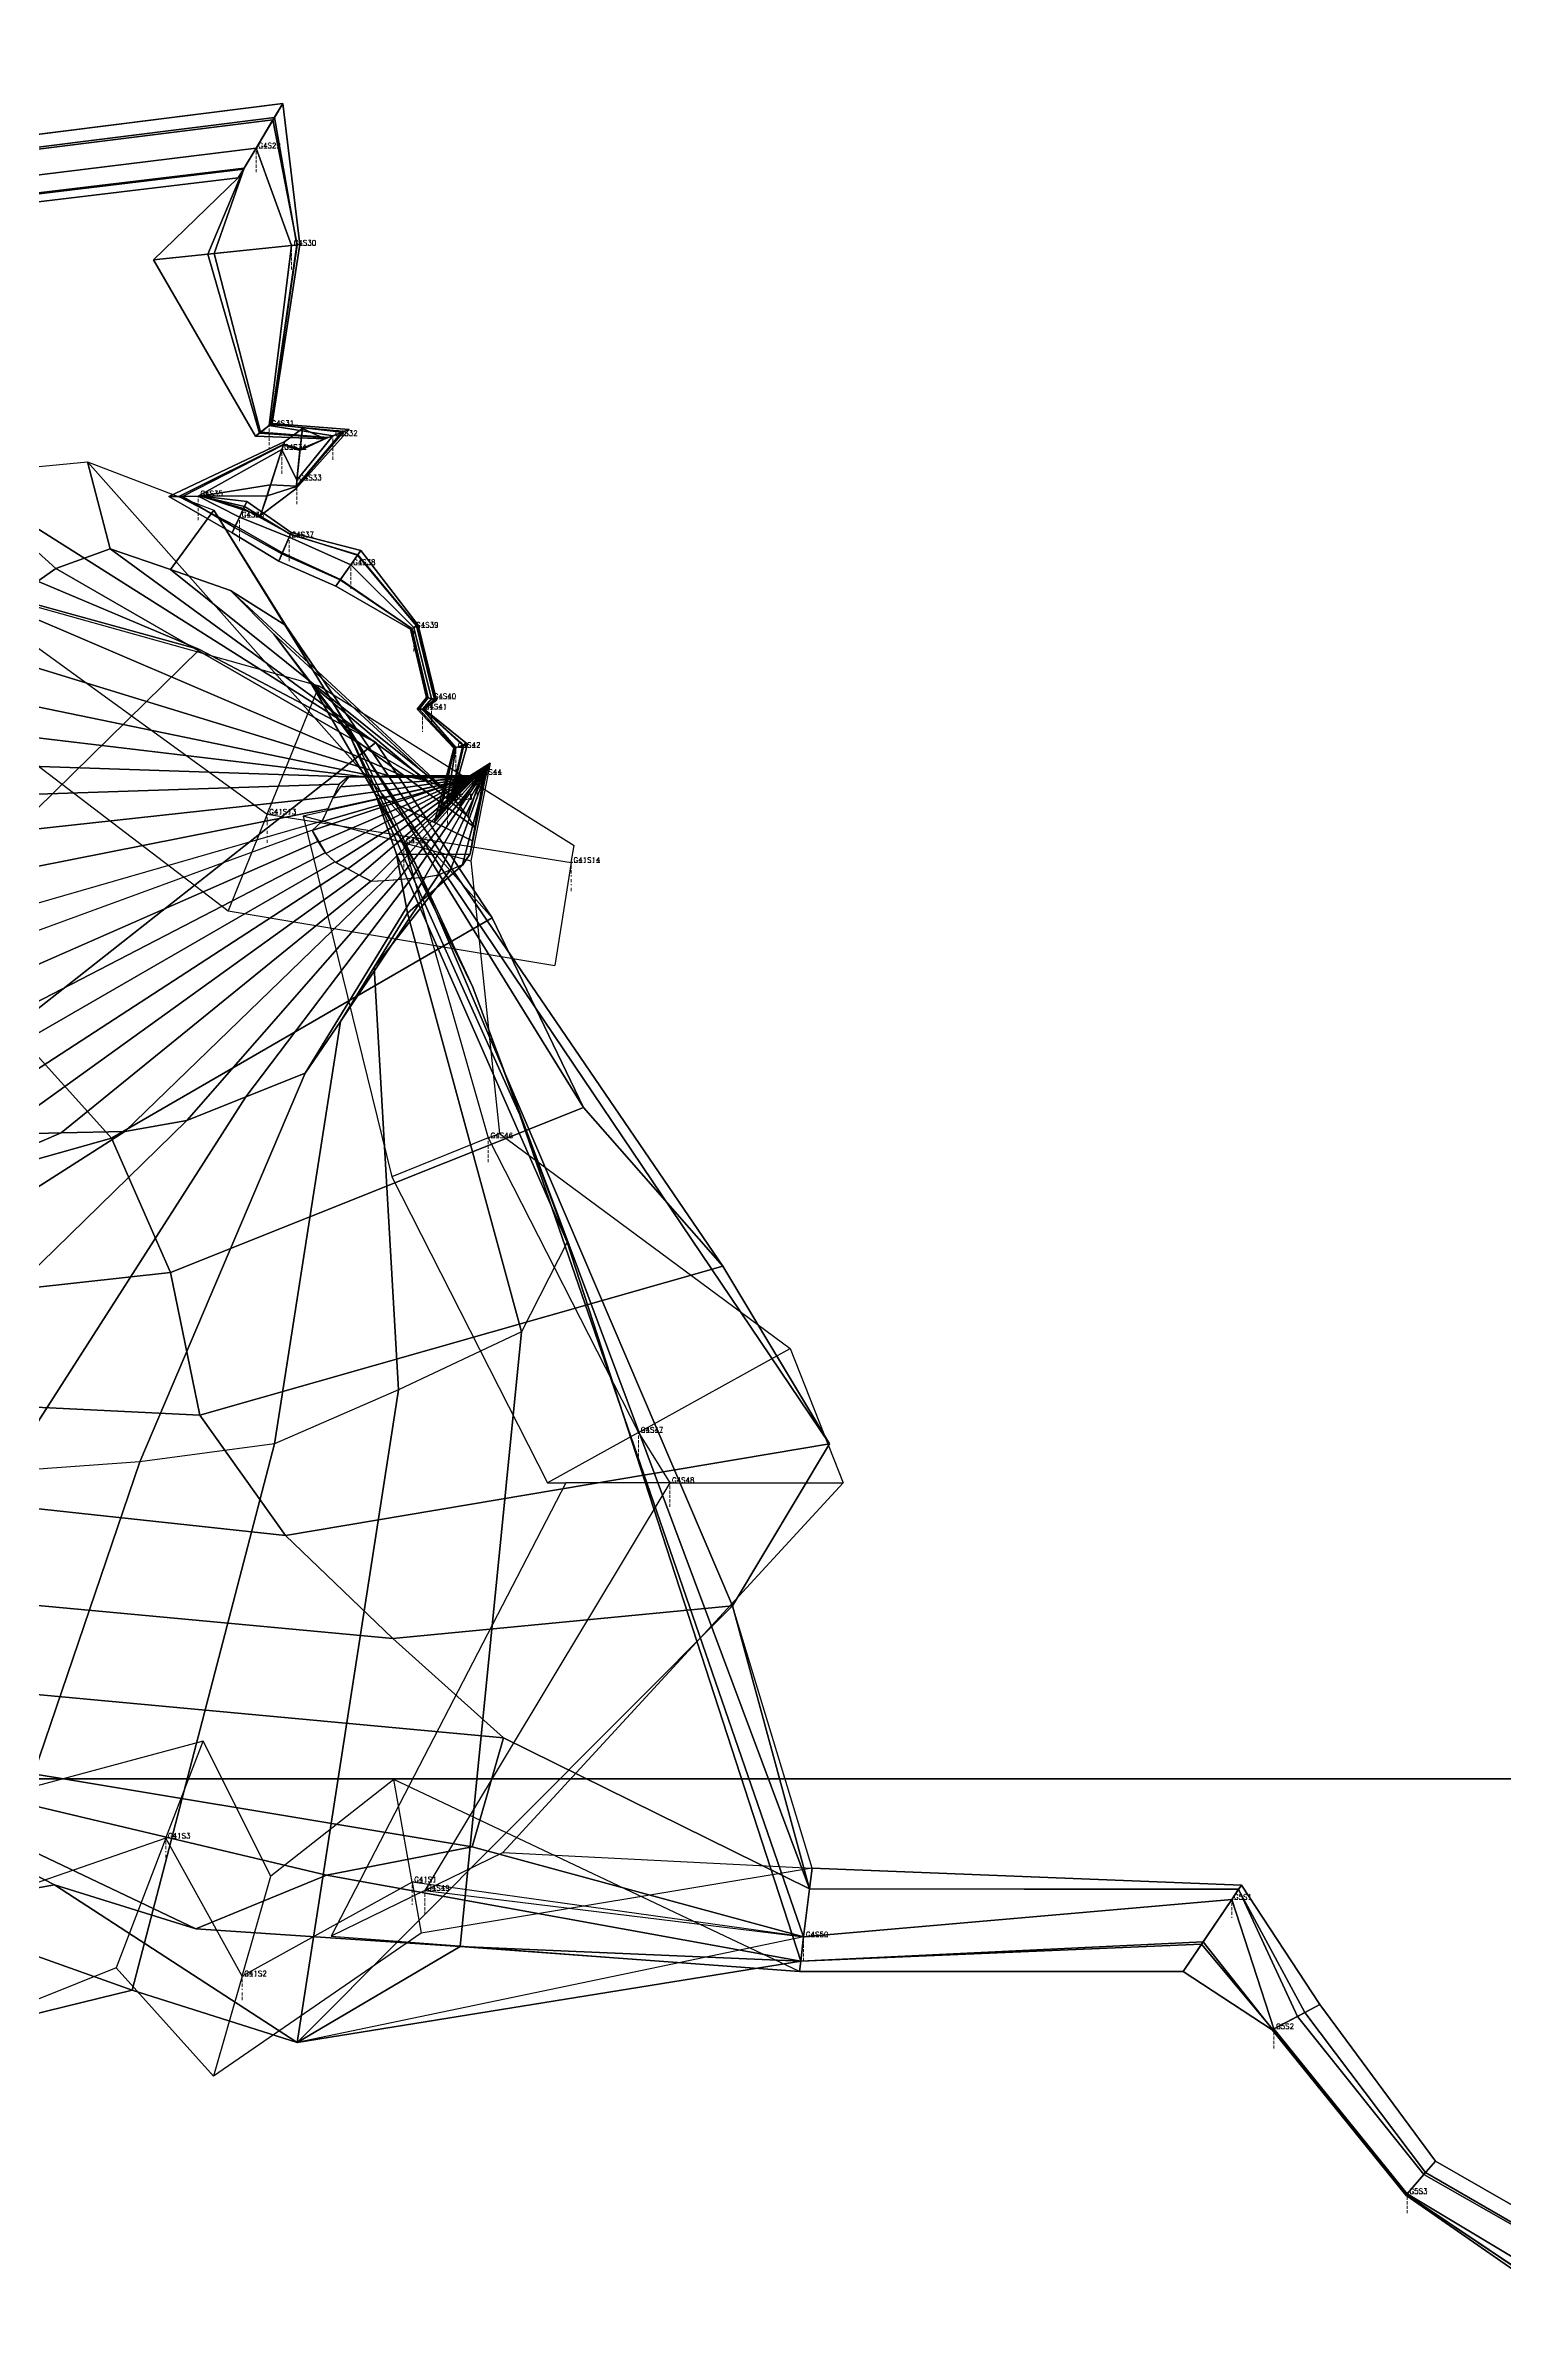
# Model space of a CAD drawing. Extents: x 34233638 to 35010029, y 7400000 to 8016345.
# Drawn here: x 34805228 to 34813638, y 7496798 to 7509992 of the extents above; entities that cross this region are included whole.
import ezdxf

# ---------------------------------------------------------------- set-up
doc = ezdxf.new("R2010")
doc.units = 0
doc.header["$LTSCALE"] = 6
doc.header["$MEASUREMENT"] = 0
doc.layers.get('0').update_dxf_attribs({"linetype": 'CONTINUOUS'})
for name, color, linetype in [('T-3DF1', 245, 'CONTINUOUS'), ('T-3DF2', 243, 'CONTINUOUS'), ('T-3DF3', 241, 'CONTINUOUS'), ('T-3DF4', 243, 'CONTINUOUS'), ('T-3DF5', 245, 'CONTINUOUS'), ('T-3DF6', 247, 'CONTINUOUS'), ('T-3DF7', 249, 'CONTINUOUS'), ('T-3DF8', 247, 'CONTINUOUS'), ('V-FIL', 41, 'CONTINUOUS'), ('V-PROFIL-C', 65, 'CONTINUOUS'), ('V-PROFIL-P', 65, 'CONTINUOUS'), ('V-STATION', 7, 'CONTINUOUS'), ('V-STATION-C1', 7, 'CONTINUOUS'), ('V-STATION-C2', 7, 'CONTINUOUS'), ('X-BOITE-PL', 248, 'CONTINUOUS'), ('X-CONTOUR', 7, 'CONTINUOUS'), ('X-CUBE', 188, 'CONTINUOUS')]:
    doc.layers.add(name, color=color, linetype=linetype)
doc.styles.add('SIMPLEX', font='simplex')

# ---------------------------------------------------------------- blocks, each defined once
blk = doc.blocks.new('CUBEX')
at = {"layer": 'X-CUBE'}
for points in [[(0, 0, 50000), (50000, 0, 50000), (50000, 50000, 50000), (0, 50000, 50000)], [(0, 0, 0), (50000, 0, 0), (50000, 50000, 0), (0, 50000, 0)]]:
    blk.add_polyline3d(points, close=True, dxfattribs=at)
for points in [[(0, 50000, 0), (0, 50000, 50000), (50000, 50000, 50000), (50000, 50000, 0)], [(0, 0, 0), (0, 0, 50000), (50000, 0, 50000), (50000, 0, 0)]]:
    blk.add_polyline3d(points, dxfattribs=at)
blk = doc.blocks.new('CUBE1')
at = {"layer": 'X-CUBE'}
for p in [(300000, 100000, -50000), (300000, 100000, -100000), (300000, 50000, -50000), (300000, 50000, -100000)]:
    blk.add_blockref('CUBEX', p, dxfattribs=at)
blk = doc.blocks.new('BOITE1')
at = {"layer": 'X-BOITE-PL'}
blk.add_polyline3d([(0, 100000, -100000), (500000, 100000, -100000)], dxfattribs=at)
blk = doc.blocks.new('TUBE')
at = {"layer": 'T-3DF1'}
blk.add_3dface([(-49, -87), (-34, -61, 49), (-234, -204, 276), (-243, -213, 201)], dxfattribs=at)
at = {"layer": 'T-3DF2'}
blk.add_3dface([(-34, -61, 49), (0, 0, 70), (-168, -146, 330), (-234, -204, 276)], dxfattribs=at)
at = {"layer": 'T-3DF3'}
blk.add_3dface([(0, 0, 70), (48, 87, 46), (-148, -128, 263), (-168, -146, 330)], dxfattribs=at)
at = {"layer": 'T-3DF4'}
blk.add_3dface([(48, 87, 46), (73, 131), (-146, -126, 201), (-148, -128, 263)], dxfattribs=at)
at = {"layer": 'T-3DF5'}
blk.add_3dface([(73, 131), (39, 70, -6), (-154, -133, 195), (-146, -126, 201)], dxfattribs=at)
at = {"layer": 'T-3DF6'}
blk.add_3dface([(39, 70, -6), (0, 0, -10), (-168, -146, 191), (-154, -133, 195)], dxfattribs=at)
at = {"layer": 'T-3DF7'}
blk.add_3dface([(0, 0, -10), (-27, -48, -6), (-209, -183, 195), (-168, -146, 191)], dxfattribs=at)
at = {"layer": 'T-3DF8'}
blk.add_3dface([(-27, -48, -6), (-49, -87), (-243, -213, 201), (-209, -183, 195)], dxfattribs=at)
blk = doc.blocks.new('S6')
at = {"layer": 'T-3DF2'}
blk.add_3dface([(2087, -6281, 3118), (2102, -6162, 2907), (1642, -4650, 2902), (2087, -6281, 3118)], dxfattribs=at)
at = {"layer": 'T-3DF5'}
for points in [[(73, -6614, 2902), (2029, -6757, 2907), (2036, -6698, 2700), (-868, -7168, 2902)], [(73, -6614, 2902), (2036, -6698, 3115), (2029, -6757, 2907), (73, -6614, 2902)]]:
    blk.add_3dface(points, dxfattribs=at)
at = {"layer": 'T-3DF7'}
for points in [[(2053, -6559, 2607), (-868, -7168, 2902), (1642, -4650, 2902), (2087, -6281, 2697)], [(2036, -6698, 2700), (2053, -6559, 2607), (-868, -7168, 2902), (2036, -6698, 2700)]]:
    blk.add_3dface(points, dxfattribs=at)
at = {"layer": 'T-3DF8'}
blk.add_3dface([(1642, -4650, 2902), (2087, -6281, 2697), (2102, -6162, 2907), (1642, -4650, 2902)], dxfattribs=at)
at = {"layer": 'T-3DF7', "rotation": 179.077230818823}
blk.add_blockref('TUBE', (0, 0), dxfattribs=at)
at = {"layer": 'T-3DF3'}
mesh = blk.add_polymesh((2, 32), dxfattribs=dict(at, n_close=True))
for k, corner in enumerate([(-9483, -3035, 5149), (-9926, -3237, 5149), (-9941, -3781, 5149), (-9511, -4186, 5149), (-8968, -4185, 5149), (-8388, -4149, 5149), (-7805, -4242, 5149), (-7221, -4335, 5149), (-6638, -4427, 5149), (-6072, -4591, 5149), (-5512, -4780, 5149), (-4953, -4970, 5149), (-4394, -5162, 5149), (-3843, -5375, 5149), (-3292, -5588, 5149), (-2783, -5553, 5149), (-2682, -5132, 5149), (-2901, -4598, 5149), (-3017, -4019, 5149), (-3205, -3464, 5149), (-3463, -2933, 5149), (-3814, -2482, 5149), (-4306, -2155, 5149), (-4797, -1827, 5149), (-5334, -1613, 5149), (-5917, -1517, 5149), (-6500, -1422, 5149), (-7047, -1555, 5149), (-7573, -1824, 5149), (-8099, -2093, 5149), (-8511, -2509, 5149), (-8900, -2953, 5149), (-10042, -2484, 4319), (-10344, -3280, 4319), (-9743, -4556, 4154), (-9551, -4669, 4319), (-8724, -4777, 4319), (-7874, -4724, 4319), (-7025, -4821, 4319), (-6193, -5026, 4319), (-5361, -5231, 4319), (-4627, -5652, 4319), (-3898, -6093, 4319), (-3102, -6409, 4319), (-2266, -6258, 4319), (-1452, -6512, 4319), (-699, -6203, 4319), (142, -6039, 4319), (322, -5410, 4319), (-315, -4838, 4319), (-934, -4245, 4319), (-1429, -3550, 4319), (-1598, -2727, 4319), (-1937, -1953, 4319), (-2507, -1321, 4319), (-3208, -879, 4319), (-4037, -665, 4319), (-4867, -451, 4319), (-5702, -297, 4319), (-6556, -356, 4319), (-7245, -803, 4319), (-8006, -1182, 4319), (-8839, -1379, 4319), (-9565, -1824, 4319)]):
    mesh.set_mesh_vertex(divmod(k, 32), corner)
at = {"layer": 'T-3DF5'}
mesh = blk.add_polymesh((2, 32), dxfattribs=dict(at, n_close=True))
for k, corner in enumerate([(-10745, -2165, 2902), (-10733, -2883, 2902), (-10832, -4053, 2902), (-10579, -4758, 2899), (-9417, -5110, 2902), (-8464, -5275, 2902), (-7303, -5168, 2902), (-6164, -5596, 2902), (-5141, -6237, 2902), (-4030, -6734, 2902), (-2902, -7130, 2902), (-1819, -6865, 2902), (-868, -7168, 2902), (73, -6614, 2902), (2036, -6698, 3115), (2053, -6559, 3207), (2087, -6281, 3118), (1642, -4650, 2902), (2203, -3716, 2902), (1587, -2692, 2902), (784, -1777, 2902), (258, -682, 2902), (-413, 328, 2902), (-1430, 864, 2902), (-2603, 1188, 2902), (-3815, 1117, 2902), (-5031, 1108, 2902), (-6217, 1291, 2902), (-7017, 581, 2902), (-7531, -517, 2902), (-8553, -1111, 2902), (-9670, -1595, 2902), (-9001, -2128, 1614), (-8568, -2485, 1614), (-7785, -2494, 1614), (-7001, -2504, 1614), (-6219, -2520, 1614), (-5472, -2760, 1614), (-4726, -2999, 1614), (-3993, -3276, 1614), (-3269, -3575, 1614), (-2545, -3875, 1614), (-1775, -3819, 1614), (-998, -3716, 1614), (-282, -3404, 1614), (427, -3070, 1614), (689, -2553, 1614), (417, -1818, 1614), (146, -1082, 1614), (-184, -372, 1614), (-527, 332, 1614), (-932, 1003, 1614), (-1348, 1667, 1614), (-2077, 1946, 1614), (-2857, 1871, 1614), (-3637, 1795, 1614), (-4397, 1641, 1614), (-5114, 1325, 1614), (-5832, 1010, 1614), (-6217, 337, 1614), (-6727, -222, 1614), (-7394, -634, 1614), (-8061, -1046, 1614), (-8728, -1457, 1614)]):
    mesh.set_mesh_vertex(divmod(k, 32), corner)
mesh = blk.add_polymesh((2, 32), dxfattribs=dict(at, n_close=True))
for k, corner in enumerate([(-10042, -2484, 4319), (-10344, -3280, 4319), (-9743, -4556, 4154), (-9551, -4669, 4319), (-8724, -4777, 4319), (-7874, -4724, 4319), (-7025, -4821, 4319), (-6193, -5026, 4319), (-5361, -5231, 4319), (-4627, -5652, 4319), (-3898, -6093, 4319), (-3102, -6409, 4319), (-2266, -6258, 4319), (-1452, -6512, 4319), (-699, -6203, 4319), (142, -6039, 4319), (322, -5410, 4319), (-315, -4838, 4319), (-934, -4245, 4319), (-1429, -3550, 4319), (-1598, -2727, 4319), (-1937, -1953, 4319), (-2507, -1321, 4319), (-3208, -879, 4319), (-4037, -665, 4319), (-4867, -451, 4319), (-5702, -297, 4319), (-6556, -356, 4319), (-7245, -803, 4319), (-8006, -1182, 4319), (-8839, -1379, 4319), (-9565, -1824, 4319), (-10745, -2165, 2902), (-10733, -2883, 2902), (-10832, -4053, 2902), (-10579, -4758, 2899), (-9417, -5110, 2902), (-8464, -5275, 2902), (-7303, -5168, 2902), (-6164, -5596, 2902), (-5141, -6237, 2902), (-4030, -6734, 2902), (-2902, -7130, 2902), (-1819, -6865, 2902), (-868, -7168, 2902), (73, -6614, 2902), (2036, -6698, 3115), (2053, -6559, 3207), (2087, -6281, 3118), (1642, -4650, 2902), (2203, -3716, 2902), (1587, -2692, 2902), (784, -1777, 2902), (258, -682, 2902), (-413, 328, 2902), (-1430, 864, 2902), (-2603, 1188, 2902), (-3815, 1117, 2902), (-5031, 1108, 2902), (-6217, 1291, 2902), (-7017, 581, 2902), (-7531, -517, 2902), (-8553, -1111, 2902), (-9670, -1595, 2902)]):
    mesh.set_mesh_vertex(divmod(k, 32), corner)
at = {"layer": 'T-3DF7'}
mesh = blk.add_polymesh((2, 32), dxfattribs=dict(at, n_close=True))
for k, corner in enumerate([(-783, -177, 460), (-748, -242, 460), (-705, -308, 460), (-650, -360, 460), (-581, -397, 460), (-512, -434, 460), (-443, -471, 460), (-365, -468, 460), (-287, -461, 460), (-208, -454, 460), (-130, -448, 460), (-53, -435, 460), (19, -405, 460), (92, -374, 460), (130, -317, 460), (144, -239, 460), (158, -162, 460), (119, -98, 460), (70, -37, 460), (21, 25, 460), (-37, 74, 460), (-110, 104, 460), (-182, 134, 460), (-260, 136, 460), (-339, 135, 460), (-417, 133, 460), (-496, 132, 460), (-574, 131, 460), (-626, 88, 460), (-658, 17, 460), (-690, -55, 460), (-723, -126, 460), (-4208, -1430, 1127), (-4000, -1670, 1127), (-3688, -1851, 1127), (-3325, -1903, 1127), (-2961, -1941, 1127), (-2594, -1932, 1127), (-2227, -1923, 1127), (-1860, -1914, 1127), (-1504, -1851, 1127), (-1163, -1715, 1127), (-822, -1579, 1127), (-618, -1281, 1127), (-424, -968, 1127), (-231, -656, 1127), (-295, -316, 1127), (-416, 31, 1127), (-562, 364, 1127), (-781, 658, 1127), (-1001, 952, 1127), (-1251, 1205, 1127), (-1598, 1325, 1127), (-1945, 1444, 1127), (-2259, 1332, 1127), (-2559, 1120, 1127), (-2859, 908, 1127), (-3159, 697, 1127), (-3459, 485, 1127), (-3727, 236, 1127), (-3987, -23, 1127), (-4067, -357, 1127), (-4067, -724, 1127), (-4067, -1091, 1127)]):
    mesh.set_mesh_vertex(divmod(k, 32), corner)
at = {"layer": 'T-3DF8'}
mesh = blk.add_polymesh((2, 32), dxfattribs=dict(at, n_close=True))
for k, corner in enumerate([(-4208, -1430, 1127), (-4000, -1670, 1127), (-3688, -1851, 1127), (-3325, -1903, 1127), (-2961, -1941, 1127), (-2594, -1932, 1127), (-2227, -1923, 1127), (-1860, -1914, 1127), (-1504, -1851, 1127), (-1163, -1715, 1127), (-822, -1579, 1127), (-618, -1281, 1127), (-424, -968, 1127), (-231, -656, 1127), (-295, -316, 1127), (-416, 31, 1127), (-562, 364, 1127), (-781, 658, 1127), (-1001, 952, 1127), (-1251, 1205, 1127), (-1598, 1325, 1127), (-1945, 1444, 1127), (-2259, 1332, 1127), (-2559, 1120, 1127), (-2859, 908, 1127), (-3159, 697, 1127), (-3459, 485, 1127), (-3727, 236, 1127), (-3987, -23, 1127), (-4067, -357, 1127), (-4067, -724, 1127), (-4067, -1091, 1127), (-9001, -2128, 1614), (-8568, -2485, 1614), (-7785, -2494, 1614), (-7001, -2504, 1614), (-6219, -2520, 1614), (-5472, -2760, 1614), (-4726, -2999, 1614), (-3993, -3276, 1614), (-3269, -3575, 1614), (-2545, -3875, 1614), (-1775, -3819, 1614), (-998, -3716, 1614), (-282, -3404, 1614), (427, -3070, 1614), (689, -2553, 1614), (417, -1818, 1614), (146, -1082, 1614), (-184, -372, 1614), (-527, 332, 1614), (-932, 1003, 1614), (-1348, 1667, 1614), (-2077, 1946, 1614), (-2857, 1871, 1614), (-3637, 1795, 1614), (-4397, 1641, 1614), (-5114, 1325, 1614), (-5832, 1010, 1614), (-6217, 337, 1614), (-6727, -222, 1614), (-7394, -634, 1614), (-8061, -1046, 1614), (-8728, -1457, 1614)]):
    mesh.set_mesh_vertex(divmod(k, 32), corner)
mesh = blk.add_polymesh((2, 32), dxfattribs=dict(at, n_close=True))
for k, corner in enumerate([(180, 151, 322), (189, 159, 315), (198, 167, 308), (207, 174, 301), (216, 182, 293), (225, 190, 286), (233, 198, 279), (238, 202, 267), (240, 203, 254), (241, 205, 240), (243, 206, 226), (245, 208, 212), (245, 207, 200), (234, 198, 199), (224, 189, 197), (213, 180, 195), (203, 171, 194), (192, 162, 193), (182, 153, 192), (171, 144, 191), (161, 135, 193), (151, 126, 198), (148, 124, 210), (149, 124, 224), (149, 125, 238), (150, 125, 251), (151, 126, 265), (155, 130, 278), (159, 133, 291), (163, 136, 304), (167, 140, 317), (171, 143, 330), (-38, 74, 460), (21, 25, 460), (69, -35, 460), (117, -96, 460), (157, -162, 460), (144, -237, 460), (131, -313, 460), (87, -376, 460), (16, -406, 460), (-55, -435, 460), (-131, -448, 460), (-208, -454, 460), (-285, -461, 460), (-362, -467, 460), (-439, -471, 460), (-508, -437, 460), (-576, -400, 460), (-644, -364, 460), (-701, -312, 460), (-741, -247, 460), (-781, -180, 460), (-727, -130, 460), (-693, -61, 460), (-661, 9, 460), (-617, 73, 460), (-569, 131, 460), (-492, 132, 460), (-415, 133, 460), (-338, 135, 460), (-261, 136, 460), (-185, 120, 460), (-110, 104, 460)]):
    mesh.set_mesh_vertex(divmod(k, 32), corner)

msp = doc.modelspace()

# ---------------------------------------------------------------- linework, layer by layer
at = {"layer": 'T-3DF1'}
for points in [[(34804610, 7509409, -28436), (34804678, 7509345, -28296), (34806547, 7509579, -28010), (34806595, 7509659, -28150)], [(34806595, 7509659, -28150), (34806547, 7509579, -28010), (34806675, 7508844, -28070), (34806694, 7508846, -28191)], [(34806694, 7508846, -28191), (34806675, 7508844, -28070), (34806526, 7507809, -27599), (34806533, 7507814, -27658)], [(34806533, 7507814, -27658), (34806526, 7507809, -27599), (34806946, 7507768, -27392), (34806977, 7507780, -27426)], [(34806977, 7507780, -27426), (34806946, 7507768, -27392), (34806673, 7507452, -27230), (34806671, 7507438, -27265)], [(34806671, 7507438, -27265), (34806673, 7507452, -27230), (34806504, 7507398, -26767), (34806467, 7507283, -27182)], [(34806467, 7507283, -27182), (34806504, 7507398, -26767), (34806120, 7507396, -26905), (34806127, 7507396, -26912)], [(34806127, 7507396, -26912), (34806120, 7507396, -26905), (34806374, 7507335, -26352), (34806388, 7507365, -26386)], [(34806388, 7507365, -26386), (34806374, 7507335, -26352), (34806639, 7507175, -26698), (34806643, 7507186, -26811)], [(34806643, 7507186, -26811), (34806639, 7507175, -26698), (34807027, 7507058, -26518), (34807044, 7507082, -26621)], [(34807044, 7507082, -26621), (34807027, 7507058, -26518), (34807368, 7506648, -26469), (34807376, 7506652, -26503)], [(34807376, 7506652, -26503), (34807368, 7506648, -26469), (34807472, 7506222, -26101), (34807481, 7506220, -26135)], [(34807481, 7506220, -26135), (34807472, 7506222, -26101), (34807405, 7506167, -25923), (34807410, 7506167, -25978)], [(34807410, 7506167, -25978), (34807405, 7506167, -25923), (34807639, 7505959, -25559), (34807659, 7505965, -25629)], [(34807659, 7505965, -25629), (34807639, 7505959, -25559), (34807579, 7505707, -25482), (34807595, 7505733, -25531)], [(34809647, 7499485, -22624), (34809632, 7499366, -22413), (34812106, 7499363, -22072), (34812122, 7499387, -22142)], [(34812122, 7499387, -22142), (34812106, 7499363, -22072), (34812445, 7498630, -22055), (34812574, 7498699, -22060)], [(34812574, 7498699, -22060), (34812445, 7498630, -22055), (34813174, 7497719, -22074), (34813242, 7497796, -22103)], [(34813242, 7497796, -22103), (34813174, 7497719, -22074), (34814048, 7497221, -22060), (34814053, 7497331, -22122)]]:
    msp.add_3dface(points, dxfattribs=at)
at = {"layer": 'T-3DF2'}
for points in [[(34804678, 7509345, -28296), (34804830, 7509204, -28236), (34806441, 7509402, -27950), (34806547, 7509579, -28010)], [(34806547, 7509579, -28010), (34806441, 7509402, -27950), (34806645, 7508841, -27991), (34806675, 7508844, -28070)], [(34806675, 7508844, -28070), (34806645, 7508841, -27991), (34806517, 7507802, -27558), (34806526, 7507809, -27599)], [(34806526, 7507809, -27599), (34806517, 7507802, -27558), (34806884, 7507744, -27376), (34806946, 7507768, -27392)], [(34806946, 7507768, -27392), (34806884, 7507744, -27376), (34806676, 7507488, -27215), (34806673, 7507452, -27230)], [(34806504, 7507398, -26767), (34806590, 7507664, -26582), (34806107, 7507396, -26902), (34806120, 7507396, -26905)], [(34806673, 7507452, -27230), (34806676, 7507488, -27215), (34806590, 7507664, -26582), (34806504, 7507398, -26767)], [(34806120, 7507396, -26905), (34806107, 7507396, -26902), (34806345, 7507274, -26336), (34806374, 7507335, -26352)], [(34806374, 7507335, -26352), (34806345, 7507274, -26336), (34806632, 7507159, -26611), (34806639, 7507175, -26698)], [(34806639, 7507175, -26698), (34806632, 7507159, -26611), (34806987, 7507000, -26471), (34807027, 7507058, -26518)], [(34807027, 7507058, -26518), (34806987, 7507000, -26471), (34807350, 7506638, -26453), (34807368, 7506648, -26469)], [(34807368, 7506648, -26469), (34807350, 7506638, -26453), (34807452, 7506227, -26085), (34807472, 7506222, -26101)], [(34807472, 7506222, -26101), (34807452, 7506227, -26085), (34807400, 7506167, -25878), (34807405, 7506167, -25923)], [(34807405, 7506167, -25923), (34807400, 7506167, -25878), (34807592, 7505946, -25529), (34807639, 7505959, -25559)], [(34807639, 7505959, -25559), (34807592, 7505946, -25529), (34807545, 7505647, -25461), (34807579, 7505707, -25482)], [(34809632, 7499366, -22413), (34809598, 7499088, -22324), (34812066, 7499304, -22042), (34812106, 7499363, -22072)], [(34812106, 7499363, -22072), (34812066, 7499304, -22042), (34812309, 7498558, -22050), (34812445, 7498630, -22055)], [(34812445, 7498630, -22055), (34812309, 7498558, -22050), (34813078, 7497608, -22053), (34813174, 7497719, -22074)], [(34813174, 7497719, -22074), (34813078, 7497608, -22053), (34814038, 7497031, -22022), (34814048, 7497221, -22060)]]:
    msp.add_3dface(points, dxfattribs=at)
at = {"layer": 'T-3DF3'}
for points in [[(34804830, 7509204, -28236), (34804933, 7509107, -28294), (34806368, 7509281, -28008), (34806441, 7509402, -27950)], [(34806441, 7509402, -27950), (34806368, 7509281, -28008), (34806162, 7508790, -28070), (34806645, 7508841, -27991)], [(34806645, 7508841, -27991), (34806162, 7508790, -28070), (34806460, 7507759, -27587), (34806517, 7507802, -27558)], [(34806517, 7507802, -27558), (34806460, 7507759, -27587), (34806851, 7507731, -27390), (34806884, 7507744, -27376)], [(34806884, 7507744, -27376), (34806851, 7507731, -27390), (34806694, 7507659, -27238), (34806676, 7507488, -27215)], [(34806590, 7507664, -26582), (34806599, 7507691, -26858), (34806017, 7507394, -26907), (34806107, 7507396, -26902)], [(34806676, 7507488, -27215), (34806694, 7507659, -27238), (34806599, 7507691, -26858), (34806590, 7507664, -26582)], [(34806107, 7507396, -26902), (34806017, 7507394, -26907), (34806317, 7507214, -26352), (34806345, 7507274, -26336)], [(34806345, 7507274, -26336), (34806317, 7507214, -26352), (34806590, 7507062, -26671), (34806632, 7507159, -26611)], [(34806632, 7507159, -26611), (34806590, 7507062, -26671), (34806926, 7506913, -26515), (34806987, 7507000, -26471)], [(34806987, 7507000, -26471), (34806926, 7506913, -26515), (34807338, 7506632, -26471), (34807350, 7506638, -26453)], [(34807350, 7506638, -26453), (34807338, 7506632, -26471), (34807432, 7506232, -26101), (34807452, 7506227, -26085)], [(34807452, 7506227, -26085), (34807432, 7506232, -26101), (34807381, 7506167, -25916), (34807400, 7506167, -25878)], [(34807400, 7506167, -25878), (34807381, 7506167, -25916), (34807586, 7505944, -25574), (34807592, 7505946, -25529)], [(34807592, 7505946, -25529), (34807586, 7505944, -25574), (34807495, 7505561, -25484), (34807545, 7505647, -25461)], [(34809598, 7499088, -22324), (34809581, 7498949, -22416), (34811902, 7499060, -22085), (34812066, 7499304, -22042)], [(34812066, 7499304, -22042), (34811902, 7499060, -22085), (34812302, 7498554, -22053), (34812309, 7498558, -22050)], [(34812309, 7498558, -22050), (34812302, 7498554, -22053), (34813074, 7497603, -22073), (34813078, 7497608, -22053)], [(34813078, 7497608, -22053), (34813074, 7497603, -22073), (34814034, 7496960, -22051), (34814038, 7497031, -22022)]]:
    msp.add_3dface(points, dxfattribs=at)
at = {"layer": 'T-3DF4'}
for points in [[(34804933, 7509107, -28294), (34804976, 7509068, -28436), (34806337, 7509230, -28150), (34806368, 7509281, -28008)], [(34806368, 7509281, -28008), (34806337, 7509230, -28150), (34805849, 7508758, -28191), (34806162, 7508790, -28070)], [(34806162, 7508790, -28070), (34805849, 7508758, -28191), (34806437, 7507742, -27658), (34806460, 7507759, -27587)], [(34806599, 7507691, -26858), (34806606, 7507711, -27182), (34805937, 7507393, -26912), (34806017, 7507394, -26907)], [(34806460, 7507759, -27587), (34806437, 7507742, -27658), (34806837, 7507726, -27426), (34806851, 7507731, -27390)], [(34806694, 7507659, -27238), (34806708, 7507786, -27265), (34806606, 7507711, -27182), (34806599, 7507691, -26858)], [(34806851, 7507731, -27390), (34806837, 7507726, -27426), (34806708, 7507786, -27265), (34806694, 7507659, -27238)], [(34806017, 7507394, -26907), (34805937, 7507393, -26912), (34806303, 7507184, -26386), (34806317, 7507214, -26352)], [(34806317, 7507214, -26352), (34806303, 7507184, -26386), (34806573, 7507021, -26811), (34806590, 7507062, -26671)], [(34806590, 7507062, -26671), (34806573, 7507021, -26811), (34806901, 7506877, -26621), (34806926, 7506913, -26515)], [(34806926, 7506913, -26515), (34806901, 7506877, -26621), (34807332, 7506628, -26503), (34807338, 7506632, -26471)], [(34807338, 7506632, -26471), (34807332, 7506628, -26503), (34807423, 7506234, -26135), (34807432, 7506232, -26101)], [(34807432, 7506232, -26101), (34807423, 7506234, -26135), (34807370, 7506167, -25978), (34807381, 7506167, -25916)], [(34807381, 7506167, -25916), (34807370, 7506167, -25978), (34807582, 7505943, -25629), (34807586, 7505944, -25574)], [(34807586, 7505944, -25574), (34807582, 7505943, -25629), (34807470, 7505517, -25531), (34807495, 7505561, -25484)], [(34809581, 7498949, -22416), (34809574, 7498890, -22624), (34811787, 7498889, -22142), (34811902, 7499060, -22085)], [(34811902, 7499060, -22085), (34811787, 7498889, -22142), (34812300, 7498553, -22060), (34812302, 7498554, -22053)], [(34812302, 7498554, -22053), (34812300, 7498553, -22060), (34813071, 7497600, -22103), (34813074, 7497603, -22073)], [(34813074, 7497603, -22073), (34813071, 7497600, -22103), (34814033, 7496931, -22122), (34814034, 7496960, -22051)]]:
    msp.add_3dface(points, dxfattribs=at)
at = {"layer": 'T-3DF5'}
for points in [[(34804976, 7509068, -28436), (34804927, 7509113, -28504), (34806372, 7509287, -28218), (34806337, 7509230, -28150)], [(34806337, 7509230, -28150), (34806372, 7509287, -28218), (34806200, 7508794, -28246), (34805849, 7508758, -28191)], [(34805849, 7508758, -28191), (34806200, 7508794, -28246), (34806467, 7507765, -27677), (34806437, 7507742, -27658)], [(34806606, 7507711, -27182), (34806601, 7507696, -27202), (34805996, 7507394, -26957), (34805937, 7507393, -26912)], [(34806437, 7507742, -27658), (34806467, 7507765, -27677), (34806856, 7507733, -27432), (34806837, 7507726, -27426)], [(34806708, 7507786, -27265), (34806695, 7507667, -27307), (34806601, 7507696, -27202), (34806606, 7507711, -27182)], [(34806837, 7507726, -27426), (34806856, 7507733, -27432), (34806695, 7507667, -27307), (34806708, 7507786, -27265)], [(34805937, 7507393, -26912), (34805996, 7507394, -26957), (34806322, 7507225, -26392), (34806303, 7507184, -26386)], [(34806303, 7507184, -26386), (34806322, 7507225, -26392), (34806594, 7507069, -26851), (34806573, 7507021, -26811)], [(34806573, 7507021, -26811), (34806594, 7507069, -26851), (34806927, 7506914, -26761), (34806901, 7506877, -26621)], [(34806901, 7506877, -26621), (34806927, 7506914, -26761), (34807339, 7506632, -26612), (34807332, 7506628, -26503)], [(34807332, 7506628, -26503), (34807339, 7506632, -26612), (34807434, 7506232, -26141), (34807423, 7506234, -26135)], [(34807423, 7506234, -26135), (34807434, 7506232, -26141), (34807381, 7506167, -26040), (34807370, 7506167, -25978)], [(34807370, 7506167, -25978), (34807381, 7506167, -26040), (34807585, 7505944, -25642), (34807582, 7505943, -25629)], [(34807582, 7505943, -25629), (34807585, 7505944, -25642), (34807505, 7505578, -25536), (34807470, 7505517, -25531)], [(34809574, 7498890, -22624), (34809581, 7498949, -22831), (34811892, 7499046, -22237), (34811787, 7498889, -22142)], [(34811787, 7498889, -22142), (34811892, 7499046, -22237), (34812303, 7498555, -22145), (34812300, 7498553, -22060)], [(34812300, 7498553, -22060), (34812303, 7498555, -22145), (34813074, 7497603, -22157), (34813071, 7497600, -22103)], [(34813071, 7497600, -22103), (34813074, 7497603, -22157), (34814034, 7496961, -22226), (34814033, 7496931, -22122)]]:
    msp.add_3dface(points, dxfattribs=at)
at = {"layer": 'T-3DF6'}
for points in [[(34804927, 7509113, -28504), (34804830, 7509204, -28536), (34806441, 7509402, -28250), (34806372, 7509287, -28218)], [(34806372, 7509287, -28218), (34806441, 7509402, -28250), (34806645, 7508841, -28291), (34806200, 7508794, -28246)], [(34806200, 7508794, -28246), (34806645, 7508841, -28291), (34806517, 7507802, -27688), (34806467, 7507765, -27677)], [(34806467, 7507765, -27677), (34806517, 7507802, -27688), (34806884, 7507744, -27436), (34806856, 7507733, -27432)], [(34806856, 7507733, -27432), (34806884, 7507744, -27436), (34806676, 7507488, -27335), (34806695, 7507667, -27307)], [(34806601, 7507696, -27202), (34806590, 7507664, -27212), (34806107, 7507396, -26982), (34805996, 7507394, -26957)], [(34806695, 7507667, -27307), (34806676, 7507488, -27335), (34806590, 7507664, -27212), (34806601, 7507696, -27202)], [(34805996, 7507394, -26957), (34806107, 7507396, -26982), (34806345, 7507274, -26396), (34806322, 7507225, -26392)], [(34806322, 7507225, -26392), (34806345, 7507274, -26396), (34806632, 7507159, -26871), (34806594, 7507069, -26851)], [(34806594, 7507069, -26851), (34806632, 7507159, -26871), (34806987, 7507000, -26821), (34806927, 7506914, -26761)], [(34806927, 7506914, -26761), (34806987, 7507000, -26821), (34807350, 7506638, -26703), (34807339, 7506632, -26612)], [(34807339, 7506632, -26612), (34807350, 7506638, -26703), (34807452, 7506227, -26145), (34807434, 7506232, -26141)], [(34807434, 7506232, -26141), (34807452, 7506227, -26145), (34807400, 7506167, -26078), (34807381, 7506167, -26040)], [(34807381, 7506167, -26040), (34807400, 7506167, -26078), (34807592, 7505946, -25649), (34807585, 7505944, -25642)], [(34807585, 7505944, -25642), (34807592, 7505946, -25649), (34807545, 7505647, -25541), (34807505, 7505578, -25536)], [(34809581, 7498949, -22831), (34809598, 7499088, -22924), (34812066, 7499304, -22292), (34811892, 7499046, -22237)], [(34811892, 7499046, -22237), (34812066, 7499304, -22292), (34812309, 7498558, -22220), (34812303, 7498555, -22145)], [(34812303, 7498555, -22145), (34812309, 7498558, -22220), (34813078, 7497608, -22203), (34813074, 7497603, -22157)], [(34813074, 7497603, -22157), (34813078, 7497608, -22203), (34814038, 7497031, -22272), (34814034, 7496961, -22226)]]:
    msp.add_3dface(points, dxfattribs=at)
at = {"layer": 'T-3DF7'}
for points in [[(34804830, 7509204, -28536), (34804691, 7509334, -28498), (34806538, 7509565, -28211), (34806441, 7509402, -28250)], [(34806441, 7509402, -28250), (34806538, 7509565, -28211), (34806678, 7508845, -28258), (34806645, 7508841, -28291)], [(34806645, 7508841, -28291), (34806678, 7508845, -28258), (34806528, 7507810, -27679), (34806517, 7507802, -27688)], [(34806517, 7507802, -27688), (34806528, 7507810, -27679), (34806935, 7507764, -27432), (34806884, 7507744, -27436)], [(34806884, 7507744, -27436), (34806935, 7507764, -27432), (34806673, 7507453, -27313), (34806676, 7507488, -27335)], [(34806590, 7507664, -27212), (34806524, 7507460, -27197), (34806119, 7507396, -26955), (34806107, 7507396, -26982)], [(34806676, 7507488, -27335), (34806673, 7507453, -27313), (34806524, 7507460, -27197), (34806590, 7507664, -27212)], [(34806107, 7507396, -26982), (34806119, 7507396, -26955), (34806369, 7507324, -26392), (34806345, 7507274, -26396)], [(34806345, 7507274, -26396), (34806369, 7507324, -26392), (34806640, 7507177, -26851), (34806632, 7507159, -26871)], [(34806632, 7507159, -26871), (34806640, 7507177, -26851), (34807026, 7507056, -26755), (34806987, 7507000, -26821)], [(34806987, 7507000, -26821), (34807026, 7507056, -26755), (34807365, 7506647, -26617), (34807350, 7506638, -26703)], [(34807350, 7506638, -26703), (34807365, 7506647, -26617), (34807470, 7506223, -26141), (34807452, 7506227, -26145)], [(34807452, 7506227, -26145), (34807470, 7506223, -26141), (34807405, 7506167, -26033), (34807400, 7506167, -26078)], [(34807400, 7506167, -26078), (34807405, 7506167, -26033), (34807633, 7505958, -25641), (34807592, 7505946, -25649)], [(34807592, 7505946, -25649), (34807633, 7505958, -25641), (34807572, 7505694, -25536), (34807545, 7505647, -25541)], [(34809598, 7499088, -22924), (34809632, 7499366, -22834), (34812105, 7499362, -22246), (34812066, 7499304, -22292)], [(34812066, 7499304, -22292), (34812105, 7499362, -22246), (34812488, 7498653, -22168), (34812309, 7498558, -22220)], [(34812309, 7498558, -22220), (34812488, 7498653, -22168), (34813184, 7497730, -22168), (34813078, 7497608, -22203)], [(34813078, 7497608, -22203), (34813184, 7497730, -22168), (34814048, 7497231, -22224), (34814038, 7497031, -22272)]]:
    msp.add_3dface(points, dxfattribs=at)
at = {"layer": 'T-3DF8'}
for points in [[(34804691, 7509334, -28498), (34804610, 7509409, -28436), (34806595, 7509659, -28150), (34806538, 7509565, -28211)], [(34806538, 7509565, -28211), (34806595, 7509659, -28150), (34806694, 7508846, -28191), (34806678, 7508845, -28258)], [(34806678, 7508845, -28258), (34806694, 7508846, -28191), (34806533, 7507814, -27658), (34806528, 7507810, -27679)], [(34806528, 7507810, -27679), (34806533, 7507814, -27658), (34806977, 7507780, -27426), (34806935, 7507764, -27432)], [(34806935, 7507764, -27432), (34806977, 7507780, -27426), (34806671, 7507438, -27265), (34806673, 7507453, -27313)], [(34806524, 7507460, -27197), (34806467, 7507283, -27182), (34806127, 7507396, -26912), (34806119, 7507396, -26955)], [(34806673, 7507453, -27313), (34806671, 7507438, -27265), (34806467, 7507283, -27182), (34806524, 7507460, -27197)], [(34806119, 7507396, -26955), (34806127, 7507396, -26912), (34806388, 7507365, -26386), (34806369, 7507324, -26392)], [(34806369, 7507324, -26392), (34806388, 7507365, -26386), (34806643, 7507186, -26811), (34806640, 7507177, -26851)], [(34806640, 7507177, -26851), (34806643, 7507186, -26811), (34807044, 7507082, -26621), (34807026, 7507056, -26755)], [(34807026, 7507056, -26755), (34807044, 7507082, -26621), (34807376, 7506652, -26503), (34807365, 7506647, -26617)], [(34807365, 7506647, -26617), (34807376, 7506652, -26503), (34807481, 7506220, -26135), (34807470, 7506223, -26141)], [(34807470, 7506223, -26141), (34807481, 7506220, -26135), (34807410, 7506167, -25978), (34807405, 7506167, -26033)], [(34807405, 7506167, -26033), (34807410, 7506167, -25978), (34807659, 7505965, -25629), (34807633, 7505958, -25641)], [(34807633, 7505958, -25641), (34807659, 7505965, -25629), (34807595, 7505733, -25531), (34807572, 7505694, -25536)], [(34809632, 7499366, -22834), (34809647, 7499485, -22624), (34812122, 7499387, -22142), (34812105, 7499362, -22246)], [(34812105, 7499362, -22246), (34812122, 7499387, -22142), (34812574, 7498699, -22060), (34812488, 7498653, -22168)], [(34812488, 7498653, -22168), (34812574, 7498699, -22060), (34813242, 7497796, -22103), (34813184, 7497730, -22168)], [(34813184, 7497730, -22168), (34813242, 7497796, -22103), (34814053, 7497331, -22122), (34814048, 7497231, -22224)]]:
    msp.add_3dface(points, dxfattribs=at)
at = {"layer": 'V-FIL'}
for points in [[(34804830, 7509204, -28436), (34806441, 7509402, -28150)], [(34806441, 7509402, -28150), (34806645, 7508841, -28191)], [(34806645, 7508841, -28191), (34806517, 7507802, -27658)], [(34806517, 7507802, -27658), (34806884, 7507744, -27426)], [(34806884, 7507744, -27426), (34806676, 7507488, -27265)], [(34806590, 7507664, -27182), (34806107, 7507396, -26912)], [(34806676, 7507488, -27265), (34806590, 7507664, -27182)], [(34806107, 7507396, -26912), (34806345, 7507274, -26386)], [(34806345, 7507274, -26386), (34806632, 7507159, -26811)], [(34806632, 7507159, -26811), (34806987, 7507000, -26621)], [(34806987, 7507000, -26621), (34807350, 7506638, -26503)], [(34804891, 7506733, -23966), (34806504, 7505561, -24982)], [(34807350, 7506638, -26503), (34807452, 7506227, -26135)], [(34807452, 7506227, -26135), (34807400, 7506167, -25978)], [(34807400, 7506167, -25978), (34807592, 7505946, -25629)], [(34807592, 7505946, -25629), (34807545, 7505647, -25531)], [(34807715, 7505790, -25330), (34807292, 7505396, -25060)], [(34807545, 7505647, -25531), (34807715, 7505790, -25330)], [(34806504, 7505561, -24982), (34808258, 7505283, -25736)], [(34807292, 7505396, -25060), (34807780, 7503695, -23678)], [(34807780, 7503695, -23678), (34808646, 7501997, -22829)], [(34808646, 7501997, -22829), (34808826, 7501707, -22738)], [(34808826, 7501707, -22738), (34807414, 7499356, -23172)], [(34805920, 7499657, -22005), (34804610, 7499205, -21810)], [(34806360, 7498863, -21941), (34805920, 7499657, -22005)], [(34807340, 7499405, -22985), (34806360, 7498863, -21941)], [(34809598, 7499088, -22624), (34807340, 7499405, -22985)], [(34807414, 7499356, -23172), (34809598, 7499088, -22624)], [(34809598, 7499088, -22624), (34812066, 7499304, -22142)], [(34812066, 7499304, -22142), (34812309, 7498558, -22060)], [(34812309, 7498558, -22060), (34813078, 7497608, -22103)], [(34813078, 7497608, -22103), (34814038, 7497031, -22122)]]:
    msp.add_polyline3d(points, dxfattribs=at)
at = {"layer": 'V-PROFIL-C'}
for points in [[(34806441, 7509402, -28150), (34806441, 7509402, -27950)], [(34806441, 7509402, -28150), (34806441, 7509402, -28250)], [(34806645, 7508841, -28191), (34806645, 7508841, -27991)], [(34806645, 7508841, -28191), (34806645, 7508841, -28291)], [(34806517, 7507802, -27658), (34806517, 7507802, -27558)], [(34806517, 7507802, -27658), (34806517, 7507802, -27688)], [(34806884, 7507744, -27426), (34806884, 7507744, -27376)], [(34806884, 7507744, -27426), (34806884, 7507744, -27436)], [(34806590, 7507664, -27182), (34806590, 7507664, -26582)], [(34806590, 7507664, -27182), (34806590, 7507664, -27212)], [(34806676, 7507488, -27265), (34806676, 7507488, -27215)], [(34806676, 7507488, -27265), (34806676, 7507488, -27335)], [(34806107, 7507396, -26912), (34806107, 7507396, -26902)], [(34806107, 7507396, -26912), (34806107, 7507396, -26982)], [(34806345, 7507274, -26386), (34806345, 7507274, -26336)], [(34806345, 7507274, -26386), (34806345, 7507274, -26396)], [(34806632, 7507159, -26811), (34806632, 7507159, -26611)], [(34806632, 7507159, -26811), (34806632, 7507159, -26871)], [(34806987, 7507000, -26621), (34806987, 7507000, -26471)], [(34806987, 7507000, -26621), (34806987, 7507000, -26821)], [(34807350, 7506638, -26503), (34807350, 7506638, -26453)], [(34807350, 7506638, -26503), (34807350, 7506638, -26703)], [(34807400, 7506167, -25978), (34807400, 7506167, -25878)], [(34807400, 7506167, -25978), (34807400, 7506167, -26078)], [(34807452, 7506227, -26135), (34807452, 7506227, -26085)], [(34807452, 7506227, -26135), (34807452, 7506227, -26145)], [(34807592, 7505946, -25629), (34807592, 7505946, -25529)], [(34807592, 7505946, -25629), (34807592, 7505946, -25649)], [(34807715, 7505790, -25330), (34807715, 7505790, -24830)], [(34807715, 7505790, -25330), (34807715, 7505790, -25340)], [(34807545, 7505647, -25531), (34807545, 7505647, -25461)], [(34807545, 7505647, -25531), (34807545, 7505647, -25541)], [(34806504, 7505561, -24982), (34806504, 7505561, -21982)], [(34806504, 7505561, -24982), (34806504, 7505561, -24992)], [(34807292, 7505396, -25060), (34807292, 7505396, -22060)], [(34807292, 7505396, -25060), (34807292, 7505396, -25110)], [(34808258, 7505283, -25736), (34808258, 7505283, -24736)], [(34808258, 7505283, -25736), (34808258, 7505283, -25746)], [(34807780, 7503695, -23678), (34807780, 7503695, -20678)], [(34807780, 7503695, -23678), (34807780, 7503695, -23728)], [(34808646, 7501997, -22829), (34808646, 7501997, -19829)], [(34808646, 7501997, -22829), (34808646, 7501997, -22899)], [(34808826, 7501707, -22738), (34808826, 7501707, -20738)], [(34808826, 7501707, -22738), (34808826, 7501707, -22788)], [(34805920, 7499657, -22005), (34805920, 7499657, -20005)], [(34805920, 7499657, -22005), (34805920, 7499657, -22015)], [(34807340, 7499405, -22985), (34807340, 7499405, -21485)], [(34807340, 7499405, -22985), (34807340, 7499405, -23285)], [(34807414, 7499356, -23172), (34807414, 7499356, -22172)], [(34807414, 7499356, -23172), (34807414, 7499356, -23242)], [(34812066, 7499304, -22142), (34812066, 7499304, -22042)], [(34812066, 7499304, -22142), (34812066, 7499304, -22292)], [(34809598, 7499088, -22624), (34809598, 7499088, -22324)], [(34809598, 7499088, -22624), (34809598, 7499088, -22924)], [(34809598, 7499088, -22624), (34809598, 7499088, -22324)], [(34809598, 7499088, -22624), (34809598, 7499088, -22924)], [(34809598, 7499088, -22624), (34809598, 7499088, -22324)], [(34809598, 7499088, -22624), (34809598, 7499088, -22924)], [(34806360, 7498863, -21941), (34806360, 7498863, -19941)], [(34806360, 7498863, -21941), (34806360, 7498863, -21951)], [(34812309, 7498558, -22060), (34812309, 7498558, -22050)], [(34812309, 7498558, -22060), (34812309, 7498558, -22220)], [(34813078, 7497608, -22103), (34813078, 7497608, -22053)], [(34813078, 7497608, -22103), (34813078, 7497608, -22203)]]:
    msp.add_polyline3d(points, dxfattribs=at)
at = {"layer": 'V-PROFIL-P'}
for points in [[(34806441, 7509402, -28150), (34806595, 7509659, -28150)], [(34806441, 7509402, -28150), (34806337, 7509230, -28150)], [(34806645, 7508841, -28191), (34805849, 7508758, -28191)], [(34806645, 7508841, -28191), (34806694, 7508846, -28191)], [(34806517, 7507802, -27658), (34806437, 7507742, -27658)], [(34806517, 7507802, -27658), (34806533, 7507814, -27658)], [(34806590, 7507664, -27182), (34806606, 7507711, -27182)], [(34806676, 7507488, -27265), (34806708, 7507786, -27265)], [(34806884, 7507744, -27426), (34806837, 7507726, -27426)], [(34806884, 7507744, -27426), (34806977, 7507780, -27426)], [(34806590, 7507664, -27182), (34806467, 7507283, -27182)], [(34806676, 7507488, -27265), (34806671, 7507438, -27265)], [(34806107, 7507396, -26912), (34805937, 7507393, -26912)], [(34806107, 7507396, -26912), (34806127, 7507396, -26912)], [(34806345, 7507274, -26386), (34806388, 7507365, -26386)], [(34806345, 7507274, -26386), (34806303, 7507184, -26386)], [(34806632, 7507159, -26811), (34806643, 7507186, -26811)], [(34806632, 7507159, -26811), (34806573, 7507021, -26811)], [(34806987, 7507000, -26621), (34807044, 7507082, -26621)], [(34806987, 7507000, -26621), (34806901, 7506877, -26621)], [(34807350, 7506638, -26503), (34807376, 7506652, -26503)], [(34807350, 7506638, -26503), (34807332, 7506628, -26503)], [(34806504, 7505561, -24982), (34806804, 7506302, -24982)], [(34807400, 7506167, -25978), (34807370, 7506167, -25978)], [(34807400, 7506167, -25978), (34807410, 7506167, -25978)], [(34807452, 7506227, -26135), (34807423, 7506234, -26135)], [(34807452, 7506227, -26135), (34807481, 7506220, -26135)], [(34807592, 7505946, -25629), (34807582, 7505943, -25629)], [(34807592, 7505946, -25629), (34807659, 7505965, -25629)], [(34807715, 7505790, -25330), (34807791, 7505856, -25330)], [(34807545, 7505647, -25531), (34807595, 7505733, -25531)], [(34807715, 7505790, -25330), (34807693, 7505770, -25330)], [(34807545, 7505647, -25531), (34807470, 7505517, -25531)], [(34806504, 7505561, -24982), (34806280, 7505004, -24982)], [(34807292, 7505396, -25060), (34806713, 7505551, -25060)], [(34807292, 7505396, -25060), (34807679, 7505292, -25060)], [(34808258, 7505283, -25736), (34808274, 7505382, -25736)], [(34808258, 7505283, -25736), (34808164, 7504690, -25736)], [(34807780, 7503695, -23678), (34807224, 7503471, -23678)], [(34807780, 7503695, -23678), (34807845, 7503721, -23678)], [(34808646, 7501997, -22829), (34809520, 7502481, -22829)], [(34808646, 7501997, -22829), (34808121, 7501706, -22829)], [(34808826, 7501707, -22738), (34808226, 7501707, -22738)], [(34808826, 7501707, -22738), (34809826, 7501707, -22738)], [(34805920, 7499657, -22005), (34806135, 7500217, -22005)], [(34807340, 7499405, -22985), (34807235, 7499996, -22985)], [(34805920, 7499657, -22005), (34805634, 7498910, -22005)], [(34807414, 7499356, -23172), (34807863, 7499575, -23172)], [(34806360, 7498863, -21941), (34806526, 7499439, -21941)], [(34807340, 7499405, -22985), (34807392, 7499110, -22985)], [(34809598, 7499088, -22624), (34809647, 7499485, -22624)], [(34809598, 7499088, -22624), (34809647, 7499485, -22624)], [(34809598, 7499088, -22624), (34809647, 7499485, -22624)], [(34807414, 7499356, -23172), (34806874, 7499093, -23172)], [(34812066, 7499304, -22142), (34811787, 7498889, -22142)], [(34812066, 7499304, -22142), (34812122, 7499387, -22142)], [(34809598, 7499088, -22624), (34809574, 7498890, -22624)], [(34809598, 7499088, -22624), (34809574, 7498890, -22624)], [(34809598, 7499088, -22624), (34809574, 7498890, -22624)], [(34806360, 7498863, -21941), (34806195, 7498286, -21941)], [(34812309, 7498558, -22060), (34812574, 7498699, -22060)], [(34812309, 7498558, -22060), (34812300, 7498553, -22060)], [(34813078, 7497608, -22103), (34813242, 7497796, -22103)], [(34813078, 7497608, -22103), (34813071, 7497600, -22103)]]:
    msp.add_polyline3d(points, dxfattribs=at)
at = {"layer": 'X-CONTOUR'}
for p, q in [((34804610, 7509409, -100000), (34806595, 7509659, -100000)), ((34806595, 7509659, -100000), (34806694, 7508846, -100000)), ((34804976, 7509068, -100000), (34806337, 7509230, -100000)), ((34806337, 7509230, -100000), (34805849, 7508758, -100000)), ((34805849, 7508758, -100000), (34806437, 7507742, -100000)), ((34806694, 7508846, -100000), (34806533, 7507814, -100000)), ((34806606, 7507711, -100000), (34805937, 7507393, -100000)), ((34806437, 7507742, -100000), (34806837, 7507726, -100000)), ((34806533, 7507814, -100000), (34806977, 7507780, -100000)), ((34806708, 7507786, -100000), (34806606, 7507711, -100000)), ((34806977, 7507780, -100000), (34806671, 7507438, -100000)), ((34806837, 7507726, -100000), (34806708, 7507786, -100000)), ((34806671, 7507438, -100000), (34806467, 7507283, -100000)), ((34805937, 7507393, -100000), (34806303, 7507184, -100000)), ((34806467, 7507283, -100000), (34806127, 7507396, -100000)), ((34806127, 7507396, -100000), (34806388, 7507365, -100000)), ((34806388, 7507365, -100000), (34806643, 7507186, -100000)), ((34806303, 7507184, -100000), (34806573, 7507021, -100000)), ((34806643, 7507186, -100000), (34807044, 7507082, -100000)), ((34807044, 7507082, -100000), (34807376, 7506652, -100000)), ((34806573, 7507021, -100000), (34806901, 7506877, -100000)), ((34804909, 7506831, -100000), (34806804, 7506302, -100000)), ((34806901, 7506877, -100000), (34807332, 7506628, -100000)), ((34807376, 7506652, -100000), (34807481, 7506220, -100000)), ((34807332, 7506628, -100000), (34807423, 7506234, -100000)), ((34806804, 7506302, -100000), (34808274, 7505382, -100000)), ((34804787, 7506142, -100000), (34806280, 7505004, -100000)), ((34807423, 7506234, -100000), (34807370, 7506167, -100000)), ((34807370, 7506167, -100000), (34807582, 7505943, -100000)), ((34807481, 7506220, -100000), (34807410, 7506167, -100000)), ((34807410, 7506167, -100000), (34807659, 7505965, -100000)), ((34807582, 7505943, -100000), (34807470, 7505517, -100000)), ((34807659, 7505965, -100000), (34807595, 7505733, -100000)), ((34807595, 7505733, -100000), (34807791, 7505856, -100000)), ((34807791, 7505856, -100000), (34807679, 7505292, -100000)), ((34807693, 7505770, -100000), (34806713, 7505551, -100000)), ((34807470, 7505517, -100000), (34807693, 7505770, -100000)), ((34806713, 7505551, -100000), (34807224, 7503471, -100000)), ((34807679, 7505292, -100000), (34807845, 7503721, -100000)), ((34806280, 7505004, -100000), (34808164, 7504690, -100000)), ((34807845, 7503721, -100000), (34809520, 7502481, -100000)), ((34807224, 7503471, -100000), (34808121, 7501706, -100000)), ((34809520, 7502481, -100000), (34809826, 7501707, -100000)), ((34808226, 7501707, -100000), (34806874, 7499093, -100000)), ((34809826, 7501707, -100000), (34807863, 7499575, -100000)), ((34808121, 7501706, -100000), (34808226, 7501707, -100000)), ((34806135, 7500217, -100000), (34804600, 7499805, -100000)), ((34806526, 7499439, -100000), (34806135, 7500217, -100000)), ((34807235, 7499996, -100000), (34806526, 7499439, -100000)), ((34809574, 7498890, -100000), (34807235, 7499996, -100000)), ((34807863, 7499575, -100000), (34809647, 7499485, -100000)), ((34809647, 7499485, -100000), (34807392, 7499110, -100000)), ((34809647, 7499485, -100000), (34812122, 7499387, -100000)), ((34812122, 7499387, -100000), (34812574, 7498699, -100000)), ((34807392, 7499110, -100000), (34806195, 7498286, -100000)), ((34806874, 7499093, -100000), (34809574, 7498890, -100000)), ((34805634, 7498910, -100000), (34804623, 7498506, -100000)), ((34806195, 7498286, -100000), (34805634, 7498910, -100000)), ((34809574, 7498890, -100000), (34811787, 7498889, -100000)), ((34811787, 7498889, -100000), (34812300, 7498553, -100000)), ((34812574, 7498699, -100000), (34813242, 7497796, -100000)), ((34812300, 7498553, -100000), (34813071, 7497600, -100000)), ((34813242, 7497796, -100000), (34814053, 7497331, -100000)), ((34813071, 7497600, -100000), (34814033, 7496931, -100000))]:
    msp.add_line(p, q, dxfattribs=at)

# ---------------------------------------------------------------- block references
for name in ['CUBE1', 'BOITE1']:
    msp.add_blockref(name, (34500000, 7400000))
at = {"layer": 'T-3DF1'}
msp.add_blockref('S6', (34807545, 7505647, -25531), dxfattribs=at)

# ---------------------------------------------------------------- texts
at = {"layer": 'V-STATION', "style": 'SIMPLEX'}
for s, p in [('.G4S29', (34806441, 7509402, -28150)), ('.G4S30', (34806645, 7508841, -28191)), ('.G4S31', (34806517, 7507802, -27658)), ('.G4S32', (34806884, 7507744, -27426)), ('.G4S34', (34806590, 7507664, -27182)), ('.G4S33', (34806676, 7507488, -27265)), ('.G4S35', (34806107, 7507396, -26912)), ('.G4S36', (34806345, 7507274, -26386)), ('.G4S37', (34806632, 7507159, -26811)), ('.G4S38', (34806987, 7507000, -26621)), ('.G4S39', (34807350, 7506638, -26503)), ('.G4S40', (34807452, 7506227, -26135)), ('.G4S41', (34807400, 7506167, -25978)), ('.G4S42', (34807592, 7505946, -25629)), ('.G4S44', (34807715, 7505790, -25330)), ('.G41S13', (34806504, 7505561, -24982)), ('.G4S43', (34807545, 7505647, -25531)), ('.G4S45', (34807292, 7505396, -25060)), ('.G41S14', (34808258, 7505283, -25736)), ('.G4S46', (34807780, 7503695, -23678)), ('.G4S47', (34808646, 7501997, -22829)), ('.G4S48', (34808826, 7501707, -22738)), ('.G41S3', (34805920, 7499657, -22005)), ('.G41S1', (34807340, 7499405, -22985)), ('.G4S49', (34807414, 7499356, -23172)), ('.G5S1', (34812066, 7499304, -22142)), ('.G4S50', (34809598, 7499088, -22624)), ('.G41S2', (34806360, 7498863, -21941)), ('.G5S2', (34812309, 7498558, -22060)), ('.G5S3', (34813078, 7497608, -22103))]:
    msp.add_text(s, height=30, dxfattribs=at).set_placement(p)
at = {"layer": 'V-STATION-C1', "extrusion": (5.32184e-17, -1, 2.66092e-16), "style": 'SIMPLEX'}
for s, p in [('.G4S29', (34806441, -28150, -7509402)), ('.G4S30', (34806645, -28191, -7508841)), ('.G4S31', (34806517, -27658, -7507802)), ('.G4S32', (34806884, -27426, -7507744)), ('.G4S34', (34806590, -27182, -7507664)), ('.G4S33', (34806676, -27265, -7507488)), ('.G4S35', (34806107, -26912, -7507396)), ('.G4S36', (34806345, -26386, -7507274)), ('.G4S37', (34806632, -26811, -7507159)), ('.G4S38', (34806987, -26621, -7507000)), ('.G4S39', (34807350, -26503, -7506638)), ('.G4S41', (34807400, -25978, -7506167)), ('.G4S40', (34807452, -26135, -7506227)), ('.G4S42', (34807592, -25629, -7505946)), ('.G4S44', (34807715, -25330, -7505790)), ('.G4S43', (34807545, -25531, -7505647)), ('.G41S13', (34806504, -24982, -7505561)), ('.G4S45', (34807292, -25060, -7505396)), ('.G41S14', (34808258, -25736, -7505283)), ('.G4S46', (34807780, -23678, -7503695)), ('.G4S47', (34808646, -22829, -7501997)), ('.G4S48', (34808826, -22738, -7501707)), ('.G41S3', (34805920, -22005, -7499657)), ('.G41S1', (34807340, -22985, -7499405)), ('.G4S49', (34807414, -23172, -7499356)), ('.G5S1', (34812066, -22142, -7499304)), ('.G4S50', (34809598, -22624, -7499088)), ('.G41S2', (34806360, -21941, -7498863)), ('.G5S2', (34812309, -22060, -7498558)), ('.G5S3', (34813078, -22103, -7497608))]:
    msp.add_text(s, height=30, dxfattribs=at).set_placement(p)
at = {"layer": 'V-STATION-C2', "extrusion": (-1, -3.87043e-15, 7.74086e-15), "style": 'SIMPLEX'}
for s, p in [('.G4S29', (-7509402, -28150, -34806441)), ('.G4S30', (-7508841, -28191, -34806645)), ('.G4S31', (-7507802, -27658, -34806517)), ('.G4S32', (-7507744, -27426, -34806884)), ('.G4S34', (-7507664, -27182, -34806590)), ('.G4S33', (-7507488, -27265, -34806676)), ('.G4S35', (-7507396, -26912, -34806107)), ('.G4S36', (-7507274, -26386, -34806345)), ('.G4S37', (-7507159, -26811, -34806632)), ('.G4S38', (-7507000, -26621, -34806987)), ('.G4S39', (-7506638, -26503, -34807350)), ('.G4S41', (-7506167, -25978, -34807400)), ('.G4S40', (-7506227, -26135, -34807452)), ('.G4S42', (-7505946, -25629, -34807592)), ('.G4S44', (-7505790, -25330, -34807715)), ('.G4S43', (-7505647, -25531, -34807545)), ('.G41S13', (-7505561, -24982, -34806504)), ('.G4S45', (-7505396, -25060, -34807292)), ('.G41S14', (-7505283, -25736, -34808258)), ('.G4S46', (-7503695, -23678, -34807780)), ('.G4S47', (-7501997, -22829, -34808646)), ('.G4S48', (-7501707, -22738, -34808826)), ('.G41S3', (-7499657, -22005, -34805920)), ('.G41S1', (-7499405, -22985, -34807340)), ('.G4S49', (-7499356, -23172, -34807414)), ('.G5S1', (-7499304, -22142, -34812066)), ('.G4S50', (-7499088, -22624, -34809598)), ('.G41S2', (-7498863, -21941, -34806360)), ('.G5S2', (-7498558, -22060, -34812309)), ('.G5S3', (-7497608, -22103, -34813078))]:
    msp.add_text(s, height=30, dxfattribs=at).set_placement(p)

doc.saveas('drawing.dxf')
